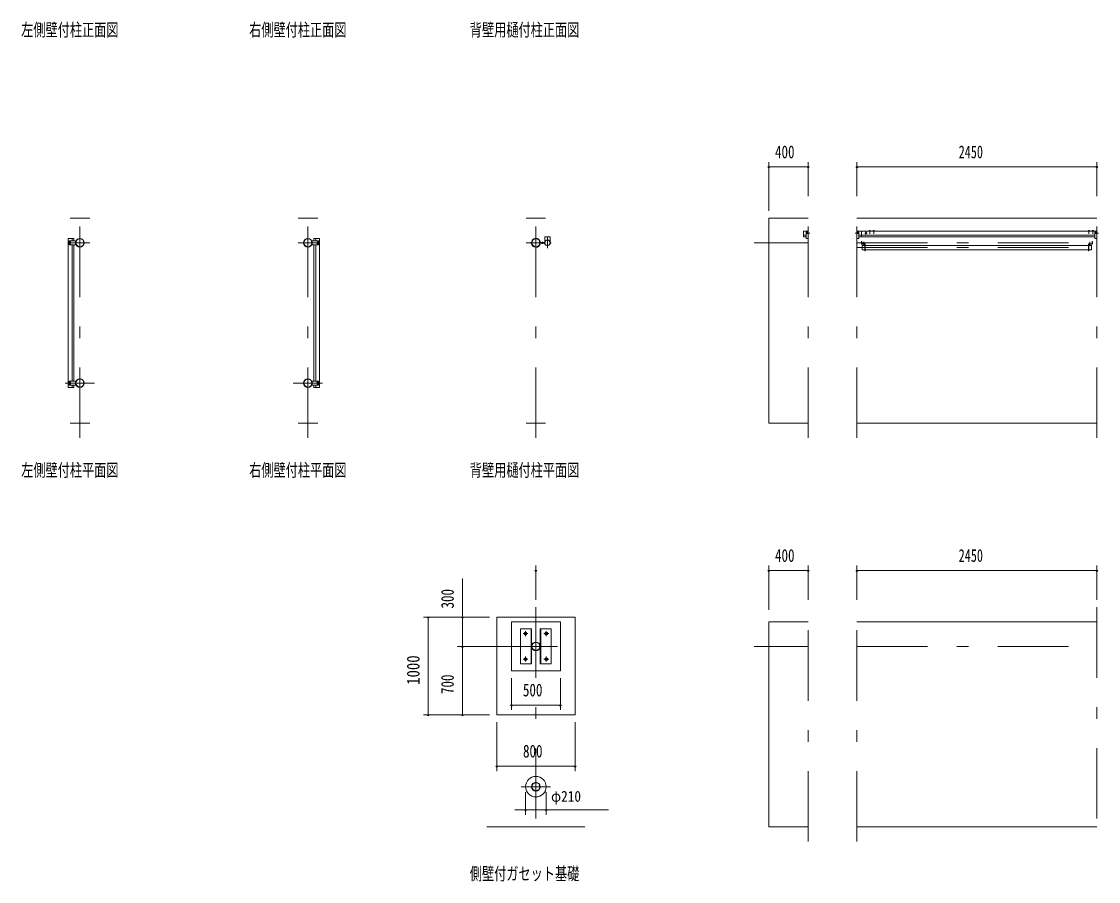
# Model space of a CAD drawing. Units: millimetres, scale not verified. Extents: x -26655 to 26659, y -10500 to 10500.
# Drawn here: x -26655 to -15650, y -8113 to 676 of the extents above; entities that cross this region are included whole.
import ezdxf
from ezdxf.enums import TextEntityAlignment as Align

# ---------------------------------------------------------------- set-up
doc = ezdxf.new("R2010")
doc.units = ezdxf.units.MM
doc.header["$LTSCALE"] = 60
doc.linetypes.add('USER3', pattern=[24, 12, -5, 2, -5])
for name, color, linetype, lineweight in [('0-2_1-05BOLD', 7, 'Continuous', 18), ('0-3_1-25CENTER', 3, 'USER3', 18), ('0-5_1-55DIM', 3, 'Continuous', 18)]:
    doc.layers.add(name, color=color, linetype=linetype, lineweight=lineweight)
doc.styles.add('ＭＳ ゴシック', font='')
doc.styles.get('ＭＳ ゴシック').set_extended_font_data('MS Gothic')

msp = doc.modelspace()

# ---------------------------------------------------------------- linework, layer by layer
at = {"layer": '0-2_1-05BOLD'}
for p, q in [((-26158.76, -1335.33), (-25958.76, -1335.33)), ((-23829.03, -1335.33), (-23629.02, -1335.33)), ((-21499.29, -1335.33), (-21299.29, -1335.33)), ((-19017.84, -1335.33), (-18617.84, -1335.33)), ((-19017.84, -3430.33), (-19017.84, -1335.33)), ((-18117.84, -1335.33), (-15667.84, -1335.33)), ((-26178.31, -1540.33), (-26178.31, -3064.33)), ((-26120.71, -1540.33), (-26178.31, -1540.33)), ((-26138.31, -1565.33), (-26138.31, -1540.33)), ((-26120.71, -1540.33), (-26120.71, -1565.33)), ((-23667.07, -1540.33), (-23667.07, -1565.33)), ((-23649.47, -1565.33), (-23649.47, -1540.33)), ((-21253.79, -1575.81), (-21253.79, -1523.38)), ((-18662.84, -1465.78), (-18617.84, -1465.78)), ((-18662.84, -1465.78), (-18662.84, -1523.38)), ((-18637.84, -1505.78), (-18662.84, -1505.78)), ((-18637.84, -1523.38), (-18662.84, -1523.38)), ((-18637.84, -1480.28), (-18637.84, -1540.78)), ((-18632.84, -1475.28), (-18617.84, -1475.28)), ((-18626.34, -1481.78), (-18622.64, -1481.78)), ((-18622.64, -1489.78), (-18626.34, -1489.78)), ((-18617.84, -1480), (-18622.84, -1482.89)), ((-18622.84, -1488.67), (-18622.84, -1482.89)), ((-18617.84, -1491.55), (-18622.84, -1488.67)), ((-18102.84, -1475.28), (-18117.84, -1475.28)), ((-18117.84, -1480), (-18112.84, -1482.89)), ((-18117.84, -1491.55), (-18112.84, -1488.67)), ((-15667.84, -1465.78), (-18113.55, -1465.78)), ((-18109.34, -1481.78), (-18113.04, -1481.78)), ((-18113.04, -1489.78), (-18109.34, -1489.78)), ((-18112.84, -1488.67), (-18112.84, -1482.89)), ((-15687.84, -1505.78), (-18097.84, -1505.78)), ((-15687.84, -1523.38), (-18097.84, -1523.38)), ((-18072.84, -1465.78), (-18072.84, -1523.38)), ((-18072.84, -1467.38), (-18071.84, -1467.38)), ((-18071.84, -1502.38), (-18072.84, -1502.38)), ((-18071.84, -1523.38), (-18071.84, -1465.78)), ((-18031.84, -1488.67), (-18026.84, -1491.55)), ((-18026.84, -1491.55), (-18021.84, -1488.67)), ((-18021.84, -1488.67), (-18021.84, -1482.89)), ((-17993.59, -1464.18), (-17993.59, -1465.78)), ((-17981.09, -1464.18), (-17993.59, -1464.18)), ((-17990.23, -1460.68), (-17990.23, -1464.18)), ((-17984.45, -1460.68), (-17984.45, -1464.18)), ((-17982.44, -1460.18), (-17981.57, -1460.68)), ((-17981.57, -1460.68), (-17981.57, -1464.18)), ((-17981.09, -1464.18), (-17981.09, -1465.78)), ((-17941.09, -1464.18), (-17953.59, -1464.18)), ((-17953.59, -1464.18), (-17953.59, -1465.78)), ((-17950.23, -1460.68), (-17950.23, -1464.18)), ((-17944.45, -1460.68), (-17944.45, -1464.18)), ((-17942.44, -1460.18), (-17941.56, -1460.68)), ((-17941.56, -1460.68), (-17941.56, -1464.18)), ((-17941.09, -1464.18), (-17941.09, -1465.78)), ((-15753.59, -1464.18), (-15753.59, -1465.78)), ((-15741.09, -1464.18), (-15753.59, -1464.18)), ((-15750.22, -1460.68), (-15750.22, -1464.18)), ((-15744.45, -1460.68), (-15744.45, -1464.18)), ((-15742.44, -1460.18), (-15741.56, -1460.68)), ((-15741.56, -1460.68), (-15741.56, -1464.18)), ((-15741.09, -1464.18), (-15741.09, -1465.78)), ((-15713.59, -1464.18), (-15713.59, -1465.78)), ((-15701.09, -1464.18), (-15713.59, -1464.18)), ((-15710.22, -1460.68), (-15710.22, -1464.18)), ((-15704.45, -1460.68), (-15704.45, -1464.18)), ((-15702.44, -1460.18), (-15701.56, -1460.68)), ((-15701.56, -1460.68), (-15701.56, -1464.18)), ((-15701.09, -1464.18), (-15701.09, -1465.78)), ((-15687.84, -1480.28), (-15687.84, -1540.78)), ((-15682.84, -1475.28), (-15667.84, -1475.28)), ((-15676.34, -1481.78), (-15672.64, -1481.78)), ((-15672.64, -1489.78), (-15676.34, -1489.78)), ((-15667.84, -1480), (-15672.84, -1482.89)), ((-15672.84, -1488.67), (-15672.84, -1482.89)), ((-15667.84, -1491.55), (-15672.84, -1488.67)), ((-26168.81, -1600.33), (-26168.81, -1570.33)), ((-26163.81, -1565.33), (-26103.31, -1565.33)), ((-26162.31, -1580.53), (-26162.31, -1576.83)), ((-26162.31, -1593.83), (-26162.31, -1590.13)), ((-26155.42, -1590.33), (-26161.2, -1590.33)), ((-26155.42, -1580.33), (-26152.54, -1585.33)), ((-26152.54, -1585.33), (-26155.42, -1590.33)), ((-26154.31, -1576.83), (-26154.31, -1580.53)), ((-26154.31, -1590.13), (-26154.31, -1593.83)), ((-26138.31, -2999.33), (-26138.31, -1605.33)), ((-26120.71, -1605.33), (-26120.71, -2999.33)), ((-23684.47, -1605.33), (-23684.47, -1565.33)), ((-23623.97, -1565.33), (-23684.47, -1565.33)), ((-23623.97, -1605.33), (-23684.47, -1605.33)), ((-23667.07, -1605.33), (-23667.07, -2999.33)), ((-23649.47, -2999.33), (-23649.47, -1605.33)), ((-23632.36, -1580.33), (-23635.25, -1585.33)), ((-23635.25, -1585.33), (-23632.36, -1590.33)), ((-23633.47, -1576.83), (-23633.47, -1580.53)), ((-23633.47, -1590.13), (-23633.47, -1593.83)), ((-23632.36, -1590.33), (-23626.59, -1590.33)), ((-23625.47, -1580.53), (-23625.47, -1576.83)), ((-23625.47, -1593.83), (-23625.47, -1590.13)), ((-23618.97, -1600.33), (-23618.97, -1570.33)), ((-21308.63, -1582.33), (-21354.84, -1582.33)), ((-21308.63, -1588.32), (-21354.84, -1588.32)), ((-21310.03, -1580.72), (-21353.37, -1580.72)), ((-21310.03, -1589.93), (-21353.37, -1589.93)), ((-18637.84, -1540.78), (-18617.84, -1540.78)), ((-18070.09, -1573.33), (-18073.29, -1573.33)), ((-18073.29, -1593.33), (-18073.29, -1573.33)), ((-18070.09, -1593.33), (-18070.09, -1573.33)), ((-18038.49, -1595.33), (-18068.09, -1595.33)), ((-18068.09, -1598.53), (-18038.49, -1598.53)), ((-18036.49, -1600.53), (-18036.49, -1666.33)), ((-18033.29, -1600.53), (-18033.29, -1666.33)), ((-15752.39, -1613.13), (-18033.29, -1613.13)), ((-15752.39, -1600.53), (-15752.39, -1666.33)), ((-15749.19, -1600.53), (-15749.19, -1666.33)), ((-15749.19, -1613.13), (-15720.34, -1613.13)), ((-15747.19, -1595.33), (-15717.59, -1595.33)), ((-15717.59, -1598.53), (-15747.19, -1598.53)), ((-15720.34, -1613.13), (-15720.34, -1655.83)), ((-15715.59, -1573.33), (-15712.39, -1573.33)), ((-15715.59, -1593.33), (-15715.59, -1573.33)), ((-15712.39, -1593.33), (-15712.39, -1573.33)), ((-15687.84, -1540.78), (-15667.84, -1540.78)), ((-18036.49, -1655.83), (-18065.34, -1655.83)), ((-18033.29, -1666.33), (-18036.49, -1666.33)), ((-15752.39, -1655.83), (-18033.29, -1655.83)), ((-15752.39, -1666.33), (-15749.19, -1666.33)), ((-15749.19, -1655.83), (-15720.34, -1655.83)), ((-26120.71, -3064.33), (-26178.31, -3064.33)), ((-26168.81, -3004.33), (-26168.81, -3034.33)), ((-26163.81, -3039.33), (-26103.31, -3039.33)), ((-26162.31, -3010.83), (-26162.31, -3014.53)), ((-26162.31, -3024.13), (-26162.31, -3027.83)), ((-26155.42, -3014.33), (-26161.2, -3014.33)), ((-26152.54, -3019.33), (-26155.42, -3014.33)), ((-26155.42, -3024.33), (-26152.54, -3019.33)), ((-26154.31, -3014.53), (-26154.31, -3010.83)), ((-26154.31, -3027.83), (-26154.31, -3024.13)), ((-26138.31, -3039.33), (-26138.31, -3064.33)), ((-26120.71, -3064.33), (-26120.71, -3039.33)), ((-23684.47, -2999.33), (-23684.47, -3039.33)), ((-23623.97, -2999.33), (-23684.47, -2999.33)), ((-23623.97, -3039.33), (-23684.47, -3039.33)), ((-23667.07, -3064.33), (-23667.07, -3039.33)), ((-23667.07, -3064.33), (-23609.47, -3064.33)), ((-23649.47, -3039.33), (-23649.47, -3064.33)), ((-23633.47, -3014.53), (-23633.47, -3010.83)), ((-23633.47, -3027.83), (-23633.47, -3024.13)), ((-23632.36, -3024.33), (-23626.59, -3024.33)), ((-23623.7, -3019.33), (-23626.59, -3014.33)), ((-23626.59, -3024.33), (-23623.7, -3019.33)), ((-23625.47, -3010.83), (-23625.47, -3014.53)), ((-23625.47, -3024.13), (-23625.47, -3027.83)), ((-23618.97, -3004.33), (-23618.97, -3034.33)), ((-25958.76, -3430.33), (-26158.76, -3430.33)), ((-23629.02, -3430.33), (-23829.03, -3430.33)), ((-21299.29, -3430.33), (-21499.29, -3430.33)), ((-18617.84, -3430.33), (-19017.84, -3430.33)), ((-15667.84, -3430.33), (-18117.84, -3430.33)), ((-21799.29, -5410.33), (-20999.29, -5410.33)), ((-21799.29, -6410.33), (-21799.29, -5410.33)), ((-20999.29, -6410.33), (-20999.29, -5410.33)), ((-19017.84, -7555.33), (-19017.84, -5460.33)), ((-19017.84, -5460.33), (-18617.84, -5460.33)), ((-18117.84, -5460.33), (-15667.84, -5460.33)), ((-21555.84, -5530.33), (-21443.84, -5530.33)), ((-21555.84, -5890.33), (-21555.84, -5530.33)), ((-21448.34, -5890.33), (-21448.34, -5530.33)), ((-21443.84, -5890.33), (-21443.84, -5530.33)), ((-21354.74, -5890.33), (-21354.74, -5530.33)), ((-21242.74, -5530.33), (-21354.74, -5530.33)), ((-21350.24, -5890.33), (-21350.24, -5530.33)), ((-21242.74, -5890.33), (-21242.74, -5530.33)), ((-21555.84, -5890.33), (-21443.84, -5890.33)), ((-21242.74, -5890.33), (-21354.74, -5890.33)), ((-21799.29, -6410.33), (-20999.29, -6410.33)), ((-20899.29, -7555.33), (-21899.29, -7555.33)), ((-18617.84, -7555.33), (-19017.84, -7555.33)), ((-15667.84, -7555.33), (-18117.84, -7555.33))]:
    msp.add_line(p, q, dxfattribs=at)
for points in [[(-23667.07, -1540.33), (-23609.47, -1540.33), (-23609.47, -3064.33)], [(-21308.79, -1575.81), (-21308.79, -1523.38), (-21253.79, -1523.38)], [(-18097.84, -1480.28), (-18097.84, -1540.78), (-18117.84, -1540.78)], [(-18031.84, -1488.67), (-18031.84, -1482.89), (-18026.84, -1480), (-18021.84, -1482.89)], [(-17982.44, -1460.18), (-17992.24, -1460.18), (-17993.11, -1460.68), (-17993.11, -1464.18)], [(-17942.44, -1460.18), (-17952.24, -1460.18), (-17953.11, -1460.68), (-17953.11, -1464.18)], [(-15742.44, -1460.18), (-15752.24, -1460.18), (-15753.11, -1460.68), (-15753.11, -1464.18)], [(-15702.44, -1460.18), (-15712.24, -1460.18), (-15713.11, -1460.68), (-15713.11, -1464.18)], [(-26155.42, -1580.33), (-26161.19, -1580.33), (-26164.08, -1585.33), (-26161.2, -1590.33)], [(-26163.81, -1605.33), (-26103.31, -1605.33), (-26103.31, -1565.33)], [(-23632.36, -1580.33), (-23626.59, -1580.33), (-23623.7, -1585.33), (-23626.59, -1590.33)], [(-18036.49, -1613.13), (-18065.34, -1613.13), (-18065.34, -1655.83)], [(-26155.42, -3024.33), (-26161.19, -3024.33), (-26164.08, -3019.33), (-26161.2, -3014.33)], [(-26163.81, -2999.33), (-26103.31, -2999.33), (-26103.31, -3039.33)], [(-23632.36, -3024.33), (-23635.25, -3019.33), (-23632.36, -3014.33), (-23626.59, -3014.33)]]:
    msp.add_lwpolyline(points, dxfattribs=at)
msp.add_lwpolyline([(-21649.29, -5460.33), (-21149.29, -5460.33), (-21149.29, -5960.33), (-21649.29, -5960.33)], close=True, dxfattribs=at)
for centre, radius in [((-18026.84, -1485.78), 6.25), ((-18026.84, -1485.78), 4.9), ((-26158.31, -1585.33), 6.25), ((-26158.31, -1585.33), 4.9), ((-26058.76, -1585.33), 44.55), ((-26058.76, -1585.33), 40.35), ((-23729.02, -1585.33), 44.55), ((-23729.02, -1585.33), 40.35), ((-23629.47, -1585.33), 6.25), ((-23629.47, -1585.33), 4.9), ((-21447.69, -1585.33), 2.25), ((-21399.29, -1585.33), 44.55), ((-21399.29, -1585.33), 40.35), ((-21281.29, -1585.33), 27.5), ((-21249.94, -1585.33), 2.25), ((-26158.31, -3019.33), 6.25), ((-26158.31, -3019.33), 4.9), ((-26058.76, -3019.33), 44.55), ((-26058.76, -3019.33), 40.35), ((-23729.02, -3019.33), 44.55), ((-23729.02, -3019.33), 40.35), ((-23629.47, -3019.33), 6.25), ((-23629.47, -3019.33), 4.9), ((-21505.79, -5580.33), 14.5), ((-21292.79, -5580.33), 14.5), ((-21399.29, -5710.33), 44.55), ((-21399.29, -5710.33), 40.35), ((-21505.79, -5840.33), 14.5), ((-21292.79, -5840.33), 14.5), ((-21399.29, -7144.33), 105), ((-21399.29, -7144.33), 44.55), ((-21399.29, -7144.33), 40.35)]:
    msp.add_circle(centre, radius, dxfattribs=at)
for centre, radius, start, end in [((-21399.29, -1585.33), 46.15, 5.72713, 180.00108), ((-18632.84, -1480.28), 5, 90, 180), ((-18626.34, -1485.78), 4, 90, 270), ((-18617.84, -1485.78), 6.25, 90, 270), ((-18617.84, -1485.78), 4.9, 90, 270), ((-18117.84, -1485.78), 6.25, 270, 90), ((-18117.84, -1485.78), 4.9, 270, 90), ((-18109.34, -1485.78), 4, 270, 90), ((-18102.84, -1480.28), 5, 0, 90), ((-17991.67, -1462.49), 2.32, 51.45377, 90), ((-17987.34, -1468.69), 8.51, 70.16867, 109.82912), ((-17983.01, -1462.5), 2.32, 90, 128.53143), ((-17951.67, -1462.49), 2.32, 51.45377, 90), ((-17947.34, -1468.69), 8.51, 70.16867, 109.82912), ((-17943.01, -1462.5), 2.32, 90, 128.53143), ((-15751.67, -1462.49), 2.32, 51.45377, 90), ((-15747.34, -1468.69), 8.51, 70.16867, 109.82912), ((-15743.01, -1462.5), 2.32, 90, 128.53143), ((-15711.67, -1462.49), 2.32, 51.45377, 90), ((-15707.34, -1468.69), 8.51, 70.16867, 109.82912), ((-15703.01, -1462.5), 2.32, 90, 128.53143), ((-15682.84, -1480.28), 5, 90, 180), ((-15676.34, -1485.78), 4, 90, 270), ((-15667.84, -1485.78), 6.25, 90, 270), ((-15667.84, -1485.78), 4.9, 90, 270), ((-26163.81, -1570.33), 5, 90, 180), ((-26163.81, -1600.33), 5, 180, 270), ((-26158.31, -1576.83), 4, 0, 180), ((-26158.31, -1593.83), 4, 180, 0), ((-23629.47, -1576.83), 4, 0, 180), ((-23629.47, -1593.83), 4, 180, 0), ((-23623.97, -1570.33), 5, 0, 90), ((-23623.97, -1600.33), 5, 270, 0), ((-21447.69, -1585.33), 3.85, 52.09248, 0), ((-21399.29, -1585.33), 46.15, 183.78915, 354.28163), ((-21281.29, -1585.33), 29.1, 0, 170.90512), ((-21281.29, -1585.33), 29.1, 189.09488, 252.80957), ((-21281.29, -1602.73), 44.9, 109.58864, 127.76454), ((-21281.29, -1585.33), 29.1, 287.19043, 354.06984), ((-21281.29, -1602.73), 44.9, 52.23546, 70.41136), ((-21249.94, -1585.33), 3.85, 180, 128.65778), ((-18068.09, -1593.33), 5.2, 180, 270), ((-18068.09, -1593.33), 2, 180, 270), ((-18038.49, -1600.53), 5.2, 0, 90), ((-18038.49, -1600.53), 2, 0, 90), ((-15747.19, -1600.53), 5.2, 90, 180), ((-15747.19, -1600.53), 2, 90, 180), ((-15717.59, -1593.33), 2, 270, 0), ((-15717.59, -1593.33), 5.2, 270, 0), ((-26163.81, -3004.33), 5, 90, 180), ((-26163.81, -3034.33), 5, 180, 270), ((-26158.31, -3010.83), 4, 0, 180), ((-26158.31, -3027.83), 4, 180, 0), ((-23629.47, -3010.83), 4, 0, 180), ((-23629.47, -3027.83), 4, 180, 0), ((-23623.97, -3004.33), 5, 0, 90), ((-23623.97, -3034.33), 5, 270, 0)]:
    msp.add_arc(centre, radius, start, end, dxfattribs=at)
at = {"layer": '0-3_1-25CENTER'}
for p, q in [((-26058.76, -3580.33), (-26058.76, -1185.33)), ((-23729.02, -3580.33), (-23729.02, -1185.33)), ((-21399.29, -3580.33), (-21399.29, -1185.33)), ((-18617.84, -3580.33), (-18617.84, -1185.33)), ((-18117.84, -3580.33), (-18117.84, -1185.33)), ((-15667.84, -3580.33), (-15667.84, -1185.33)), ((-21281.29, -1530.33), (-21281.29, -1640.33)), ((-18600.34, -1485.78), (-18635.34, -1485.78)), ((-18135.34, -1485.78), (-18100.34, -1485.78)), ((-18039.34, -1485.78), (-18014.34, -1485.78)), ((-18026.84, -1505.78), (-18026.84, -1465.78)), ((-17987.34, -1457.76), (-17987.34, -1492.64)), ((-17947.34, -1457.76), (-17947.34, -1492.64)), ((-15747.34, -1457.76), (-15747.34, -1492.64)), ((-15707.34, -1457.76), (-15707.34, -1492.64)), ((-15650.34, -1485.78), (-15685.34, -1485.78)), ((-26158.76, -1585.33), (-25958.76, -1585.33)), ((-26158.31, -1567.83), (-26158.31, -1602.83)), ((-23829.03, -1585.33), (-23629.02, -1585.33)), ((-23629.47, -1567.83), (-23629.47, -1602.83)), ((-21499.29, -1585.33), (-21299.29, -1585.33)), ((-21331.77, -1596.09), (-21331.77, -1574.56)), ((-19167.84, -1585.33), (-18617.84, -1585.33)), ((-18117.84, -1585.33), (-15667.84, -1585.33)), ((-18117.84, -1634.48), (-15667.84, -1634.48)), ((-18048.29, -1576.33), (-18048.29, -1618.13)), ((-15737.39, -1576.33), (-15737.39, -1618.13)), ((-25908.76, -3019.33), (-26208.76, -3019.33)), ((-26158.31, -3036.83), (-26158.31, -3001.83)), ((-23879.02, -3019.33), (-23579.03, -3019.33)), ((-23629.47, -3036.83), (-23629.47, -3001.83)), ((-21399.29, -5310.33), (-21399.29, -7705.33)), ((-18617.84, -7705.33), (-18617.84, -5310.33)), ((-18117.84, -7705.33), (-18117.84, -5310.33)), ((-15667.84, -5310.33), (-15667.84, -7705.33)), ((-21530.79, -5580.33), (-21480.79, -5580.33)), ((-21505.79, -5605.33), (-21505.79, -5555.33)), ((-21267.79, -5580.33), (-21317.79, -5580.33)), ((-21292.79, -5605.33), (-21292.79, -5555.33)), ((-21899.29, -5710.33), (-20899.29, -5710.33)), ((-19167.84, -5710.33), (-18617.84, -5710.33)), ((-18117.84, -5710.33), (-15667.84, -5710.33)), ((-21505.79, -5865.33), (-21505.79, -5815.33)), ((-21292.79, -5865.33), (-21292.79, -5815.33)), ((-21530.79, -5840.33), (-21480.79, -5840.33)), ((-21267.79, -5840.33), (-21317.79, -5840.33)), ((-21549.29, -7144.33), (-21249.29, -7144.33))]:
    msp.add_line(p, q, dxfattribs=at)
at = {"layer": '0-5_1-55DIM'}
for p, q in [((-19017.84, -1260.33), (-19017.84, -760.33)), ((-18617.84, -1110.33), (-18617.84, -760.33)), ((-18117.84, -1110.33), (-18117.84, -760.33)), ((-15667.84, -1110.33), (-15667.84, -760.33)), ((-19007.84, -810.33), (-19027.84, -810.33)), ((-19017.84, -810.33), (-18617.84, -810.33)), ((-18607.84, -810.33), (-18627.84, -810.33)), ((-18107.84, -810.33), (-18127.84, -810.33)), ((-18117.84, -810.33), (-15667.84, -810.33)), ((-15657.84, -810.33), (-15677.84, -810.33)), ((-21389.29, -4935.33), (-21409.29, -4935.33)), ((-21399.29, -5235.33), (-21399.29, -4885.33)), ((-19007.84, -4935.33), (-19027.84, -4935.33)), ((-19017.84, -4885.33), (-19017.84, -5335.33)), ((-19017.84, -4935.33), (-18617.84, -4935.33)), ((-18607.84, -4935.33), (-18627.84, -4935.33)), ((-18617.84, -5235.33), (-18617.84, -4885.33)), ((-18107.84, -4935.33), (-18127.84, -4935.33)), ((-18117.84, -5235.33), (-18117.84, -4885.33)), ((-18117.84, -4935.33), (-15667.84, -4935.33)), ((-15657.84, -4935.33), (-15677.84, -4935.33)), ((-15667.84, -5235.33), (-15667.84, -4885.33)), ((-22149.29, -5017.83), (-22149.29, -6410.33)), ((-21874.29, -5410.33), (-22549.29, -5410.33)), ((-22489.29, -5410.33), (-22509.29, -5410.33)), ((-22499.29, -5410.33), (-22499.29, -6410.33)), ((-22139.29, -5410.33), (-22159.29, -5410.33)), ((-21874.28, -5710.33), (-22199.29, -5710.33)), ((-22139.29, -5710.33), (-22159.29, -5710.33)), ((-21649.29, -6035.33), (-21649.29, -6360.33)), ((-21149.29, -6035.33), (-21149.29, -6360.33)), ((-21639.29, -6310.33), (-21659.29, -6310.33)), ((-21649.29, -6310.33), (-21149.29, -6310.33)), ((-21139.29, -6310.33), (-21159.29, -6310.33)), ((-21874.29, -6410.33), (-22549.29, -6410.33)), ((-22489.29, -6410.33), (-22509.29, -6410.33)), ((-22139.29, -6410.33), (-22159.29, -6410.33)), ((-21799.29, -6485.33), (-21799.29, -6985.33)), ((-20999.29, -6485.33), (-20999.29, -6985.33)), ((-21789.29, -6935.33), (-21809.29, -6935.33)), ((-21799.29, -6935.33), (-20999.29, -6935.33)), ((-20989.29, -6935.33), (-21009.29, -6935.33)), ((-21504.29, -7201.74), (-21504.29, -7431.32)), ((-21294.29, -7201.74), (-21294.29, -7431.32)), ((-21612.94, -7381.32), (-20656.79, -7381.32)), ((-21494.29, -7381.32), (-21514.29, -7381.32)), ((-21284.29, -7381.32), (-21304.29, -7381.32))]:
    msp.add_line(p, q, dxfattribs=at)
for centre in [(-19017.84, -810.33), (-18617.84, -810.33), (-18117.84, -810.33), (-15667.84, -810.33), (-21399.29, -4935.33), (-19017.84, -4935.33), (-18617.84, -4935.33), (-18117.84, -4935.33), (-15667.84, -4935.33), (-22499.29, -5410.33), (-22149.29, -5410.33), (-22149.29, -5710.33), (-21649.29, -6310.33), (-21149.29, -6310.33), (-22499.29, -6410.33), (-22149.29, -6410.33), (-21799.29, -6935.33), (-20999.29, -6935.33), (-21504.29, -7381.32), (-21294.29, -7381.32)]:
    msp.add_arc(centre, 10, 180, 0, dxfattribs=at)

# ---------------------------------------------------------------- texts
at = {"layer": '0-5_1-55DIM', "color": 7, "style": 'ＭＳ ゴシック'}
for s, height, width, p in [('左側壁付柱正面図', 130.2, 0.7, (-26658.76, 487.43)), ('右側壁付柱正面図', 130.2, 0.7, (-24329.02, 487.43)), ('背壁用樋付柱正面図', 130.2, 0.7, (-22074.29, 487.43)), ('400', 130.2, 0.75, (-18955.46, -760.33)), ('2450', 130.2, 0.7, (-17078.85, -760.33)), ('左側壁付柱平面図', 130.2, 0.7, (-26658.76, -4012.56)), ('右側壁付柱平面図', 130.2, 0.7, (-24329.02, -4012.56)), ('背壁用樋付柱平面図', 130.2, 0.7, (-22074.29, -4012.56)), ('400', 130.2, 0.75, (-18955.46, -4885.33)), ('2450', 130.2, 0.7, (-17078.85, -4885.33)), ('500', 130.2, 0.75, (-21531.73, -6260.33)), ('800', 130.2, 0.75, (-21530.7, -6885.33)), ('φ210', 110.7, 0.9, (-21244.29, -7331.32)), ('側壁付ガセット基礎', 130.2, 0.7, (-22074.29, -8137.56))]:
    msp.add_text(s, height=height, dxfattribs=dict(at, width=width)).set_placement(p, align=Align.BOTTOM_LEFT)
for s, width, p in [('300', 0.75, (-22199.29, -5323.18)), ('1000', 0.85, (-22549.29, -6103.13)), ('700', 0.75, (-22199.29, -6197.33))]:
    msp.add_text(s, height=130.2, rotation=90, dxfattribs=dict(at, width=width)).set_placement(p, align=Align.BOTTOM_LEFT)

doc.saveas('drawing.dxf')
